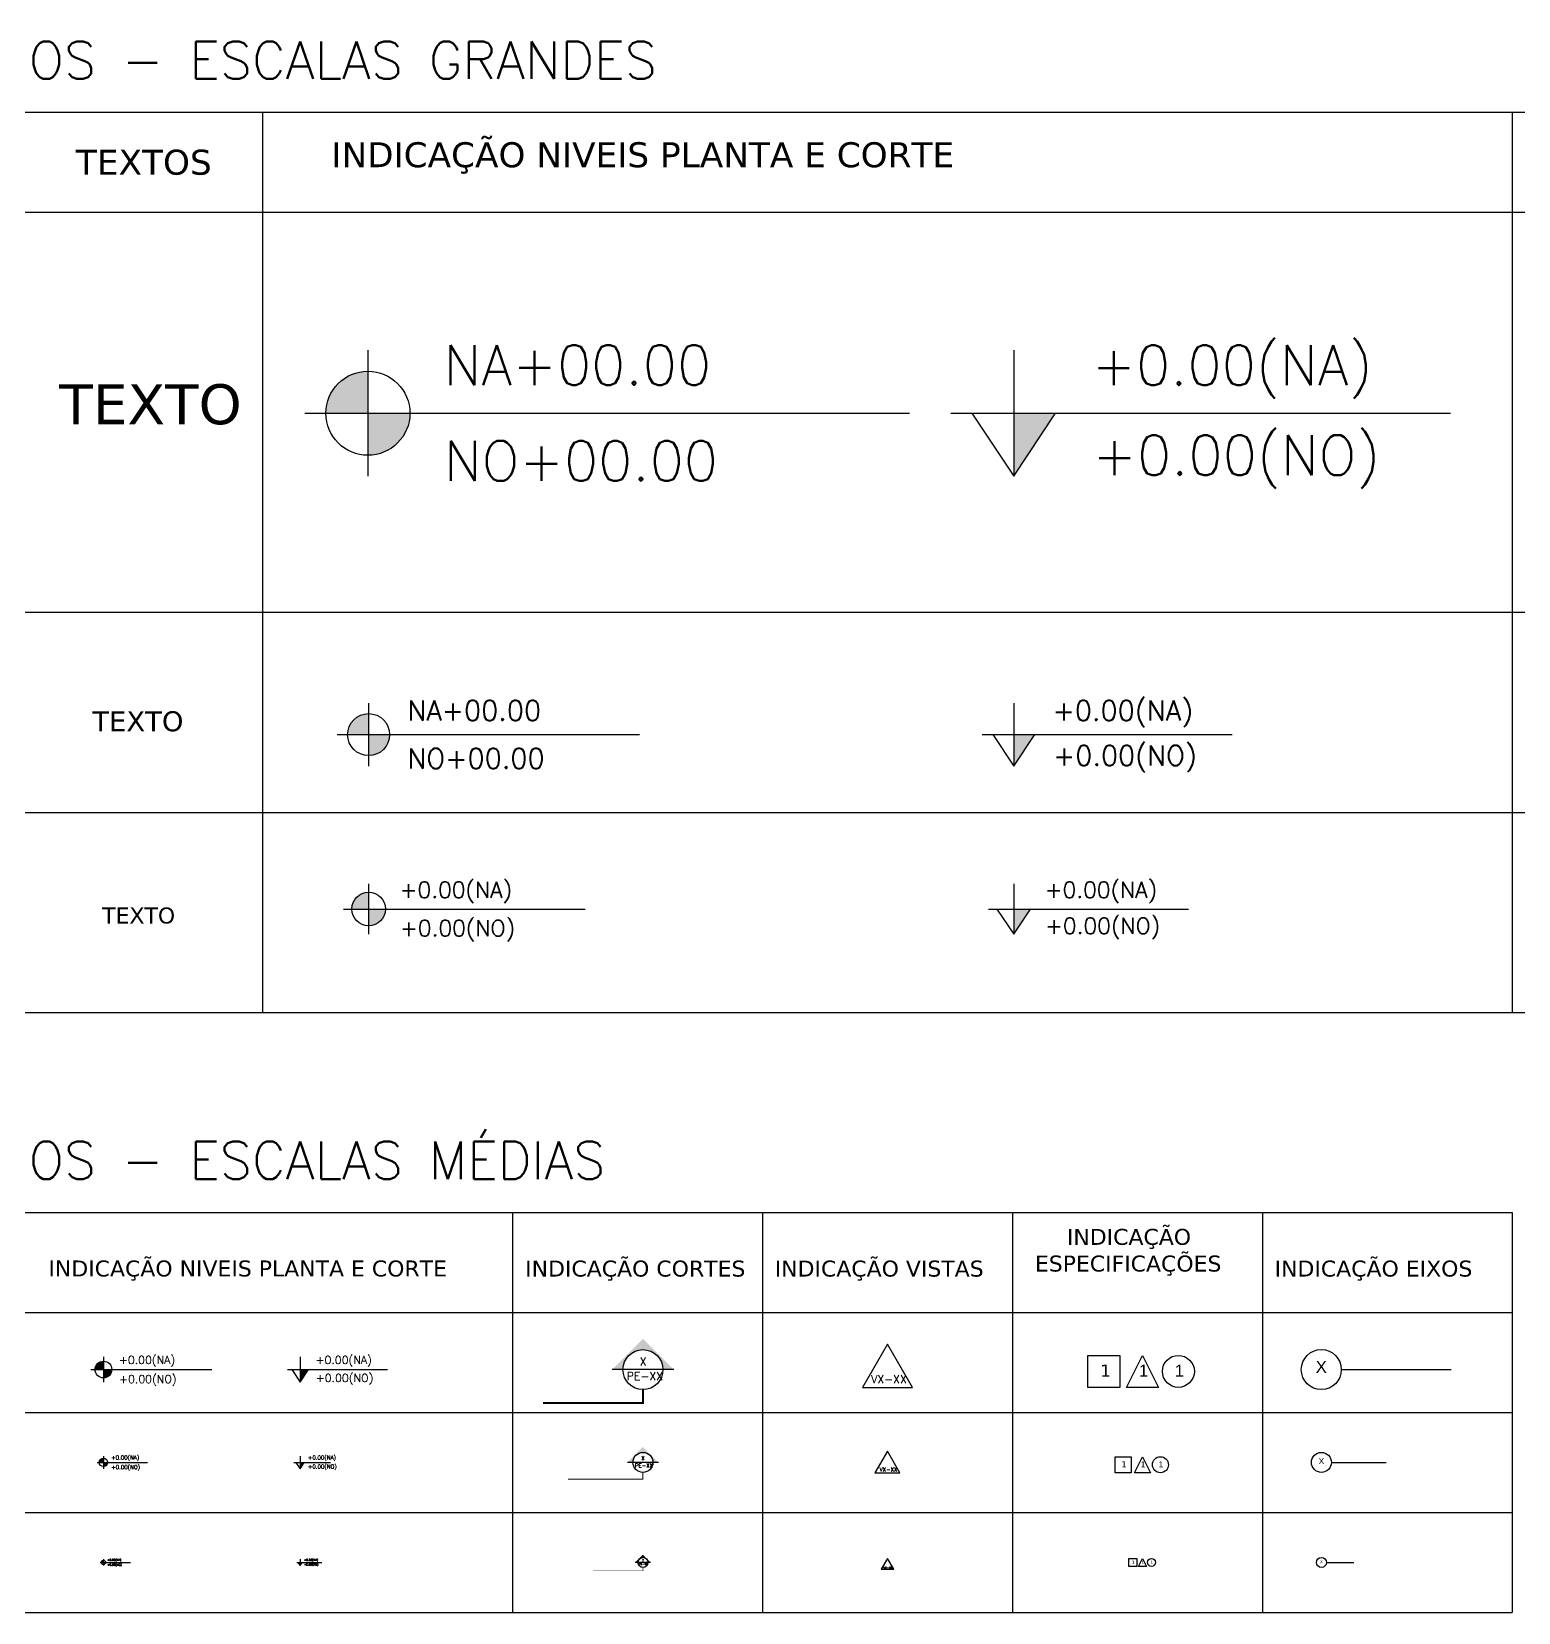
# Model space of a CAD drawing. Header units: inches. Extents: x -64 to 509, y -100 to 268.
# Drawn here: x -38.14 to -8.4, y 235.58 to 267.19 of the extents above; entities that cross this region are included whole.
import ezdxf

# ---------------------------------------------------------------- set-up
doc = ezdxf.new("R2010")
doc.units = ezdxf.units.IN
doc.header["$MEASUREMENT"] = 0
for name, pattern in [('C5', [60, 50, -5, 0, -5]), ('CONTINU', [0]), ('DASHDOT', [1, 0.5, -0.25, 0, -0.25])]:
    doc.linetypes.add(name, pattern=pattern)
for name, color, linetype in [('ARQ-EXO-1_025', 251, 'C5'), ('ARQ-EXO-1_050', 251, 'C5'), ('ARQ-EXO-1_100', 251, 'C5'), ('ARQ-SMB-1_025', 1, 'Continuous'), ('ARQ-SMB-1_050', 1, 'Continuous'), ('ARQ-SMB-1_100', 1, 'Continuous'), ('ARQ-SMB-1_200', 1, 'Continuous'), ('ARQ-SMB-1_250', 1, 'Continuous'), ('ARQ-SMB-1_500', 1, 'Continuous'), ('ARQ-TXT', 2, 'Continuous'), ('ARQ-TXT-1_025', 2, 'Continuous'), ('ARQ-TXT-1_050', 2, 'Continuous'), ('ARQ-TXT-1_100', 2, 'Continuous'), ('ARQ-TXT-1_200', 2, 'Continuous'), ('ARQ-TXT-1_250', 2, 'Continuous'), ('ARQ-TXT-1_500', 2, 'Continuous')]:
    doc.layers.add(name, color=color, linetype=linetype)
doc.styles.add('A20', font='arial.ttf', dxfattribs={"height": 0.2})
doc.styles.add('ESC-50-A20', font='romans.shx', dxfattribs={"height": 0.1})

# ---------------------------------------------------------------- blocks, each defined once
blk = doc.blocks.new('FNDE-Nível Planta-1_050')
at = {"linetype": 'Continuous', "ltscale": 0.5}
h = blk.add_hatch(color=251, dxfattribs=at)
h.paths.add_polyline_path([(135.657, 5.813), (135.657, 5.897, 0.414214), (135.573, 5.813)])
h.paths.add_polyline_path([(135.657, 5.813), (135.657, 5.729, 0.414214), (135.741, 5.813)])
at = {"color": 251}
for p, q in [((135.531, 5.813), (135.741, 5.813)), ((135.657, 5.939), (135.657, 5.687)), ((135.741, 5.813), (136.541, 5.813))]:
    blk.add_line(p, q, dxfattribs=at)
blk.add_circle((135.657, 5.813), 0.084, dxfattribs=at)
blk = doc.blocks.new('FNDE-Nível Planta-1_250')
at = {"linetype": 'Continuous', "ltscale": 0.5}
h = blk.add_hatch(color=251, dxfattribs=at)
h.paths.add_polyline_path([(135.657, 10.302), (135.657, 10.722, 0.414214), (135.237, 10.302)])
h.paths.add_polyline_path([(135.657, 10.302), (135.657, 9.882, 0.414214), (136.077, 10.302)])
at = {"color": 251}
for p, q in [((135.657, 10.932), (135.657, 9.672)), ((135.027, 10.302), (136.077, 10.302)), ((136.077, 10.302), (141.075, 10.302))]:
    blk.add_line(p, q, dxfattribs=at)
blk.add_circle((135.657, 10.302), 0.42, dxfattribs=at)
blk = doc.blocks.new('FNDE-Nível Planta-1_025')
at = {"linetype": 'Continuous', "ltscale": 0.5}
h = blk.add_hatch(color=251, dxfattribs=at)
h.paths.add_polyline_path([(135.657, 3.813), (135.657, 3.855, 0.414214), (135.615, 3.813)])
h.paths.add_polyline_path([(135.657, 3.813), (135.657, 3.771, 0.414214), (135.699, 3.813)])
at = {"color": 251}
for p, q in [((135.594, 3.813), (135.699, 3.813)), ((135.657, 3.876), (135.657, 3.75)), ((135.699, 3.813), (136.199, 3.813))]:
    blk.add_line(p, q, dxfattribs=at)
blk.add_circle((135.657, 3.813), 0.042, dxfattribs=at)
blk = doc.blocks.new('FNDE-Nível Planta-1_500')
at = {"linetype": 'Continuous', "ltscale": 0.5}
h = blk.add_hatch(color=251, dxfattribs=at)
h.paths.add_polyline_path([(135.643, 16.728), (135.643, 17.568, 0.414214), (134.803, 16.728)])
h.paths.add_polyline_path([(135.643, 16.728), (135.643, 15.888, 0.414214), (136.483, 16.728)])
at = {"color": 251}
for p, q in [((135.643, 17.988), (135.643, 15.468)), ((134.383, 16.728), (136.483, 16.728)), ((136.483, 16.728), (146.479, 16.728))]:
    blk.add_line(p, q, dxfattribs=at)
blk.add_circle((135.643, 16.728), 0.84, dxfattribs=at)
blk = doc.blocks.new('FNDE-Nível Planta-1_100')
at = {"linetype": 'Continuous', "ltscale": 0.5}
h = blk.add_hatch(color=251, dxfattribs=at)
h.paths.add_polyline_path([(135.657, 7.813), (135.657, 7.981, 0.414214), (135.489, 7.813)])
h.paths.add_polyline_path([(135.657, 7.813), (135.657, 7.645, 0.414214), (135.825, 7.813)])
at = {"color": 251}
for p, q in [((135.657, 8.065), (135.657, 7.561)), ((135.405, 7.813), (135.825, 7.813)), ((135.825, 7.813), (137.824, 7.813))]:
    blk.add_line(p, q, dxfattribs=at)
blk.add_circle((135.657, 7.813), 0.168, dxfattribs=at)
blk = doc.blocks.new('FNDE-Nível Corte-1_100')
blk.add_hatch(color=251).paths.add_polyline_path([(140.657, 1.813), (140.825, 1.813), (140.657, 1.561)])
at = {"color": 251}
for p, q in [((140.657, 2.065), (140.657, 1.561)), ((140.405, 1.813), (142.405, 1.813))]:
    blk.add_line(p, q, dxfattribs=at)
blk.add_lwpolyline([(140.489, 1.813), (140.657, 1.561), (140.825, 1.813)], dxfattribs=at)
blk = doc.blocks.new('FNDE-Nível Corte-1_200')
blk.add_hatch(color=251).paths.add_polyline_path([(143.157, 6.813), (143.493, 6.813), (143.157, 6.309)])
at = {"color": 251}
for p, q in [((143.157, 7.317), (143.157, 6.309)), ((142.653, 6.813), (146.653, 6.813))]:
    blk.add_line(p, q, dxfattribs=at)
blk.add_lwpolyline([(142.821, 6.813), (143.157, 6.309), (143.493, 6.813)], dxfattribs=at)
blk = doc.blocks.new('FNDE-Nível Corte-1_050')
blk.add_hatch(color=251).paths.add_polyline_path([(140.657, -0.187), (140.741, -0.187), (140.657, -0.313)])
at = {"color": 251}
for p, q in [((140.531, -0.187), (141.267, -0.187)), ((140.657, -0.061), (140.657, -0.313))]:
    blk.add_line(p, q, dxfattribs=at)
blk.add_lwpolyline([(140.573, -0.187), (140.657, -0.313), (140.741, -0.187)], dxfattribs=at)
blk = doc.blocks.new('FNDE-Nível Corte-1_025')
blk.add_hatch(color=251).paths.add_polyline_path([(140.657, -2.479), (140.699, -2.479), (140.657, -2.542)])
at = {"color": 251}
for p, q in [((140.594, -2.479), (141.094, -2.479)), ((140.657, -2.416), (140.657, -2.542))]:
    blk.add_line(p, q, dxfattribs=at)
blk.add_lwpolyline([(140.615, -2.479), (140.657, -2.542), (140.699, -2.479)], dxfattribs=at)
blk = doc.blocks.new('FNDE-Nível Corte-1_500')
blk.add_hatch(color=251).paths.add_polyline_path([(148.561, 16.728), (149.401, 16.728), (148.561, 15.468)])
at = {"color": 251}
for p, q in [((148.561, 17.988), (148.561, 15.468)), ((147.301, 16.728), (157.301, 16.728))]:
    blk.add_line(p, q, dxfattribs=at)
blk.add_lwpolyline([(147.721, 16.728), (148.561, 15.468), (149.401, 16.728)], dxfattribs=at)
blk = doc.blocks.new('FNDE-Nível Corte-1_250')
blk.add_hatch(color=251).paths.add_polyline_path([(143.157, 10.302), (143.577, 10.302), (143.157, 9.672)])
at = {"color": 251}
for p, q in [((143.157, 10.932), (143.157, 9.672)), ((142.527, 10.302), (147.527, 10.302))]:
    blk.add_line(p, q, dxfattribs=at)
blk.add_lwpolyline([(142.737, 10.302), (143.157, 9.672), (143.577, 10.302)], dxfattribs=at)
blk = doc.blocks.new('FNDE-Ind Corte-1_050')
blk.add_hatch(color=251).paths.add_polyline_path([(242.306, -4.253), (242.414, -4.253, -1), (242.814, -4.253), (242.922, -4.253), (242.614, -3.945)])
at = {"color": 251, "linetype": 'Continuous'}
blk.add_line((242.922, -4.253), (242.306, -4.253), dxfattribs=at)
blk.add_circle((242.614, -4.253), 0.2, dxfattribs=at)
blk = doc.blocks.new('FNDE-Ind Corte-1_100')
blk.add_hatch(color=251).paths.add_polyline_path([(241.999, -2.386), (242.214, -2.386, -1), (243.014, -2.386), (243.229, -2.386), (242.614, -1.77)])
at = {"color": 251, "linetype": 'Continuous'}
blk.add_line((243.229, -2.386), (241.999, -2.386), dxfattribs=at)
blk.add_circle((242.614, -2.386), 0.4, dxfattribs=at)
blk = doc.blocks.new('FNDE-Ind Corte-1_025')
blk.add_hatch(color=251).paths.add_polyline_path([(242.46, -6.253), (242.514, -6.253, -1), (242.714, -6.253), (242.768, -6.253), (242.614, -6.099)])
at = {"color": 251, "linetype": 'Continuous'}
blk.add_line((242.768, -6.253), (242.46, -6.253), dxfattribs=at)
blk.add_circle((242.614, -6.253), 0.1, dxfattribs=at)

msp = doc.modelspace()

# ---------------------------------------------------------------- linework, layer by layer
at = {"color": 251}
for p, q in [((-48.517, 265.576), (48.955, 265.576)), ((-33.517, 265.576), (-33.517, 247.576)), ((-8.517, 265.576), (-8.517, 247.576)), ((-48.517, 263.576), (48.955, 263.576)), ((-48.517, 255.576), (48.983, 255.576)), ((-48.517, 251.576), (48.983, 251.576)), ((-48.517, 247.576), (48.983, 247.576)), ((-48.517, 243.576), (-8.517, 243.576)), ((-28.517, 243.576), (-28.517, 235.576)), ((-23.517, 243.576), (-23.517, 235.576)), ((-18.517, 243.576), (-18.517, 235.576)), ((-13.517, 243.576), (-13.517, 235.576)), ((-8.517, 243.576), (-8.517, 235.576)), ((-48.517, 241.576), (-8.517, 241.576)), ((-48.517, 241.576), (-8.517, 241.576)), ((-18.517, 241.576), (-18.517, 235.576)), ((-48.517, 239.576), (-8.517, 239.576)), ((-48.517, 237.576), (-8.517, 237.576)), ((-48.517, 235.576), (-8.517, 235.576))]:
    msp.add_line(p, q, dxfattribs=at)
at = {"layer": 'ARQ-EXO-1_025', "ltscale": 0.05}
msp.add_line((-12.236, 236.576), (-11.687, 236.576), dxfattribs=at)
at = {"layer": 'ARQ-EXO-1_025', "linetype": 'CONTINU'}
msp.add_circle((-12.336, 236.576), 0.1, dxfattribs=at)
at = {"layer": 'ARQ-EXO-1_050', "ltscale": 0.1}
msp.add_line((-12.136, 238.576), (-11.038, 238.576), dxfattribs=at)
at = {"layer": 'ARQ-EXO-1_050', "linetype": 'CONTINU'}
msp.add_circle((-12.336, 238.576), 0.2, dxfattribs=at)
at = {"layer": 'ARQ-EXO-1_100', "ltscale": 0.2}
msp.add_line((-11.938, 240.432), (-9.741, 240.432), dxfattribs=at)
at = {"layer": 'ARQ-EXO-1_100', "linetype": 'CONTINU'}
msp.add_circle((-12.338, 240.432), 0.4, dxfattribs=at)
at = {"layer": 'ARQ-SMB-1_025', "color": 251, "linetype": 'DASHDOT', "ltscale": 0.15}
msp.add_lwpolyline([(-25.908, 236.476, 0.01, 0.01, 0), (-25.908, 236.409, 0.01, 0.01, 0), (-26.908, 236.409, 0, 0, 0)], format="xyseb", dxfattribs=at)
at = {"layer": 'ARQ-SMB-1_025'}
for points in [[(-21.017, 236.654), (-21.142, 236.438), (-20.892, 236.438)], [(-16.187, 236.656), (-16.027, 236.656), (-16.027, 236.496), (-16.187, 236.496)]]:
    msp.add_lwpolyline(points, close=True, dxfattribs=at)
msp.add_lwpolyline([(-15.994, 236.496), (-15.914, 236.656), (-15.834, 236.496), (-15.994, 236.496)], dxfattribs=at)
msp.add_circle((-15.735, 236.576), 0.08, dxfattribs=at)
at = {"layer": 'ARQ-SMB-1_050'}
for points in [[(-21.017, 238.803), (-21.267, 238.37), (-20.767, 238.37)], [(-16.46, 238.69), (-16.14, 238.69), (-16.14, 238.37), (-16.46, 238.37)]]:
    msp.add_lwpolyline(points, close=True, dxfattribs=at)
msp.add_lwpolyline([(-16.074, 238.37), (-15.914, 238.69), (-15.754, 238.37), (-16.074, 238.37)], dxfattribs=at)
at = {"layer": 'ARQ-SMB-1_050', "color": 251, "linetype": 'DASHDOT', "ltscale": 0.3}
msp.add_lwpolyline([(-25.908, 238.376, 0.02, 0.02, 0), (-25.908, 238.241, 0.02, 0.02, 0), (-27.408, 238.241, 0, 0, 0)], format="xyseb", dxfattribs=at)
at = {"layer": 'ARQ-SMB-1_050'}
msp.add_circle((-15.556, 238.53), 0.16, dxfattribs=at)
at = {"layer": 'ARQ-SMB-1_100'}
for points in [[(-21.017, 240.942), (-21.517, 240.076), (-20.517, 240.076)], [(-17.006, 240.716), (-16.366, 240.716), (-16.366, 240.076), (-17.006, 240.076)]]:
    msp.add_lwpolyline(points, close=True, dxfattribs=at)
msp.add_lwpolyline([(-16.234, 240.076), (-15.914, 240.716), (-15.594, 240.076), (-16.234, 240.076)], dxfattribs=at)
at = {"layer": 'ARQ-SMB-1_100', "color": 251, "linetype": 'DASHDOT', "ltscale": 0.6}
msp.add_lwpolyline([(-25.908, 240.032, 0.04, 0.04, 0), (-25.908, 239.761, 0.04, 0.04, 0), (-27.908, 239.761, 0, 0, 0)], format="xyseb", dxfattribs=at)
at = {"layer": 'ARQ-SMB-1_100'}
msp.add_circle((-15.198, 240.396), 0.32, dxfattribs=at)

# ---------------------------------------------------------------- block references
at = {"layer": 'ARQ-SMB-1_025'}
for name, p in [('FNDE-Nível Planta-1_025', (-172.358, 232.763)), ('FNDE-Nível Corte-1_025', (-173.424, 239.056)), ('FNDE-Ind Corte-1_025', (-268.522, 242.829))]:
    msp.add_blockref(name, p, dxfattribs=at)
at = {"layer": 'ARQ-SMB-1_050'}
for name, p in [('FNDE-Nível Planta-1_050', (-172.358, 232.763)), ('FNDE-Nível Corte-1_050', (-173.424, 238.763)), ('FNDE-Ind Corte-1_050', (-268.522, 242.829))]:
    msp.add_blockref(name, p, dxfattribs=at)
at = {"layer": 'ARQ-SMB-1_100'}
for name, p in [('FNDE-Ind Corte-1_100', (-268.522, 242.817)), ('FNDE-Nível Planta-1_100', (-172.358, 232.619)), ('FNDE-Nível Corte-1_100', (-173.424, 238.619))]:
    msp.add_blockref(name, p, dxfattribs=at)
at = {"layer": 'ARQ-SMB-1_200', "xscale": 2, "yscale": 2, "zscale": 2}
msp.add_blockref('FNDE-Nível Planta-1_100', (-302.71, 234.016), dxfattribs=at)
at = {"layer": 'ARQ-SMB-1_200'}
msp.add_blockref('FNDE-Nível Corte-1_200', (-161.649, 242.829), dxfattribs=at)
at = {"layer": 'ARQ-SMB-1_250'}
for name, p in [('FNDE-Nível Planta-1_250', (-167.053, 242.829)), ('FNDE-Nível Corte-1_250', (-161.649, 242.829))]:
    msp.add_blockref(name, p, dxfattribs=at)
at = {"layer": 'ARQ-SMB-1_500'}
for name in ['FNDE-Nível Planta-1_500', 'FNDE-Nível Corte-1_500']:
    msp.add_blockref(name, (-167.053, 242.829), dxfattribs=at)

# ---------------------------------------------------------------- texts
at = {"layer": 'ARQ-SMB-1_025', "style": 'ESC-50-A20'}
for tag, p, s in [('+0.00(NA)', (-36.624, 236.604), 'NA'), ('+0.00(NO)', (-36.623, 236.509), 'NO'), ('+0.00(NA)', (-32.689, 236.604), 'NA'), ('+0.00(NO)', (-32.688, 236.514), 'NO')]:
    msp.add_attdef(tag, p, s, height=0.04, dxfattribs=at)
at = {"layer": 'ARQ-SMB-1_050', "style": 'ESC-50-A20'}
for tag, p, s in [('+0.00(NA)', (-36.546, 238.633), 'NA'), ('+0.00(NA)', (-32.611, 238.632), 'NA'), ('+0.00(NO)', (-36.544, 238.441), 'NO'), ('+0.00(NO)', (-32.61, 238.452), 'NO')]:
    msp.add_attdef(tag, p, s, height=0.08, dxfattribs=at)
at = {"layer": 'ARQ-SMB-1_100', "style": 'ESC-50-A20'}
for tag, p, s in [('+0.00(NA)', (-36.39, 240.544), 'NA'), ('+0.00(NA)', (-32.456, 240.544), 'NA'), ('+0.00(NO)', (-36.387, 240.161), 'NO'), ('+0.00(NO)', (-32.452, 240.184), 'NO')]:
    msp.add_attdef(tag, p, s, height=0.16, dxfattribs=at)
at = {"layer": 'ARQ-SMB-1_200', "style": 'ESC-50-A20'}
for tag, p, s in [('+0.00(NA)', (-30.774, 249.867), 'NA'), ('+0.00(NA)', (-17.87, 249.866), 'NA'), ('+0.00(NO)', (-30.767, 249.1), 'NO'), ('+0.00(NO)', (-17.863, 249.146), 'NO')]:
    msp.add_attdef(tag, p, s, height=0.32, dxfattribs=at)
at = {"layer": 'ARQ-SMB-1_250', "style": 'ESC-50-A20'}
for tag, p, s in [('+0.00(NA)', (-17.714, 253.411), 'NA'), ('NA+00.00', (-30.619, 253.413), 'NA'), ('+0.00(NO)', (-17.706, 252.511), 'NO'), ('NO+00.00', (-30.618, 252.455), 'NO')]:
    msp.add_attdef(tag, p, s, height=0.4, dxfattribs=at)
at = {"layer": 'ARQ-SMB-1_500', "style": 'ESC-50-A20'}
for tag, p, s in [('NA+00.00', (-29.892, 260.121), 'NA'), ('+0.00(NA)', (-16.935, 260.116), 'NA'), ('+0.00(NO)', (-16.919, 258.316), 'NO'), ('NO+00.00', (-29.89, 258.204), 'NO')]:
    msp.add_attdef(tag, p, s, height=0.8, dxfattribs=at)
at = {"layer": 'ARQ-TXT', "attachment_point": 1, "style": 'ESC-50-A20'}
for s, width, gutter_width, insert, char_height in [('PADRÃO DE TAMANHOS - ESCALAS GRANDES', 27.26483, 12.5, (-48.258, 266.993), 0.75), ('{\\fVerdana|b0|i0|c0|p34;INDICAÇÃO NIVEIS PLANTA E CORTE}', 16.94727, 0.5, (-32.14, 264.977), 0.5), ('{\\fVerdana|b0|i0|c0|p34;TEXTOS}', 8.52818, 0.5, (-37.251, 264.828), 0.5), ('PADRÃO DE TAMANHOS - ESCALAS MÉDIAS', 23.10605, 12.5, (-48.258, 244.993), 0.75), ('\\pi4.0261;{\\fVerdana|b0|i0|c0|p34;INDICAÇÃO \\P\\pi3.3867;ESPECIFICAÇÕES}', 10.59994, 0.5, (-21.454, 243.246), 0.32), ('{\\fVerdana|b0|i0|c0|p34;INDICAÇÃO NIVEIS PLANTA E CORTE}', 16.94727, 0.5, (-37.801, 242.614), 0.32), ('{\\fVerdana|b0|i0|c0|p34;INDICAÇÃO CORTES}', 16.94727, 0.5, (-28.264, 242.612), 0.32), ('{\\fVerdana|b0|i0|c0|p34;INDICAÇÃO VISTAS}', 8.52818, 0.5, (-23.272, 242.612), 0.32), ('{\\fVerdana|b0|i0|c0|p34;INDICAÇÃO EIXOS}', 8.52818, 0.5, (-13.272, 242.612), 0.32)]:
    msp.add_mtext_dynamic_manual_height_columns(s, width=width, gutter_width=gutter_width, heights=[0], dxfattribs=dict(at, insert=insert, char_height=char_height))
at = {"layer": 'ARQ-TXT-1_025', "attachment_point": 1}
for s, insert, char_height, width, style in [('PE-XX', (-25.988, 236.564), 0.04, 2.13204, 'ESC-50-A20'), ('X', (-25.923, 236.638), 0.04, 2.13204, 'ESC-50-A20'), ('VX-XX', (-21.096, 236.49), 0.04, 8.52818, 'ESC-50-A20'), ('{\\fVerdana|b0|i0|c0|p34;1}', (-16.126, 236.61), 0.06, 0.04313, 'A20'), ('1', (-15.933, 236.61), 0.06, 0.04313, 'A20'), ('1', (-15.753, 236.61), 0.06, 0.04313, 'A20'), ('X', (-12.364, 236.62), 0.06, 0.04313, 'A20')]:
    msp.add_mtext(s, dxfattribs=dict(at, insert=insert, char_height=char_height, width=width, style=style))
at = {"layer": 'ARQ-TXT-1_050', "attachment_point": 1}
for s, insert, char_height, width, style in [('X', (-25.939, 238.699), 0.08, 4.26409, 'ESC-50-A20'), ('PE-XX', (-26.068, 238.551), 0.08, 4.26409, 'ESC-50-A20'), ('VX-XX', (-21.174, 238.474), 0.08, 8.52818, 'ESC-50-A20'), ('{\\fVerdana|b0|i0|c0|p34;1}', (-16.337, 238.598), 0.12, 0.08625, 'A20'), ('1', (-15.951, 238.598), 0.12, 0.08625, 'A20'), ('1', (-15.592, 238.598), 0.12, 0.08625, 'A20'), ('X', (-12.392, 238.663), 0.12, 0.08625, 'A20')]:
    msp.add_mtext(s, dxfattribs=dict(at, insert=insert, char_height=char_height, width=width, style=style))
at = {"layer": 'ARQ-TXT-1_100', "attachment_point": 1}
for s, insert, char_height, width, style in [('X', (-25.971, 240.676), 0.16, 8.52818, 'ESC-50-A20'), ('X', (-12.45, 240.606), 0.24, 0.1725, 'A20'), ('PE-XX', (-26.232, 240.381), 0.16, 8.52818, 'ESC-50-A20'), ('VX-XX', (-21.342, 240.321), 0.16, 8.52818, 'ESC-50-A20'), ('{\\fVerdana|b0|i0|c0|p34;1}', (-16.759, 240.532), 0.24, 0.1725, 'A20'), ('1', (-15.987, 240.532), 0.24, 0.1725, 'A20'), ('1', (-15.269, 240.532), 0.24, 0.1725, 'A20')]:
    msp.add_mtext(s, dxfattribs=dict(at, insert=insert, char_height=char_height, width=width, style=style))
at = {"layer": 'ARQ-TXT-1_200', "insert": (-36.726, 249.673), "char_height": 0.32, "attachment_point": 1, "style": 'ESC-50-A20'}
msp.add_mtext_dynamic_manual_height_columns('{\\fVerdana|b0|i0|c0|p34;TEXTO}', width=8.52818, gutter_width=0.5, heights=[0], dxfattribs=at)
at = {"layer": 'ARQ-TXT-1_250', "insert": (-36.924, 253.597), "char_height": 0.4, "attachment_point": 1, "style": 'ESC-50-A20'}
msp.add_mtext_dynamic_manual_height_columns('{\\fVerdana|b0|i0|c0|p34;TEXTO}', width=8.52818, gutter_width=0.5, heights=[0], dxfattribs=at)
at = {"layer": 'ARQ-TXT-1_500', "insert": (-37.583, 260.138), "char_height": 0.8, "attachment_point": 1, "style": 'ESC-50-A20'}
msp.add_mtext_dynamic_manual_height_columns('{\\fVerdana|b0|i0|c0|p34;TEXTO}', width=8.52818, gutter_width=0.5, heights=[0], dxfattribs=at)

doc.saveas('drawing.dxf')
